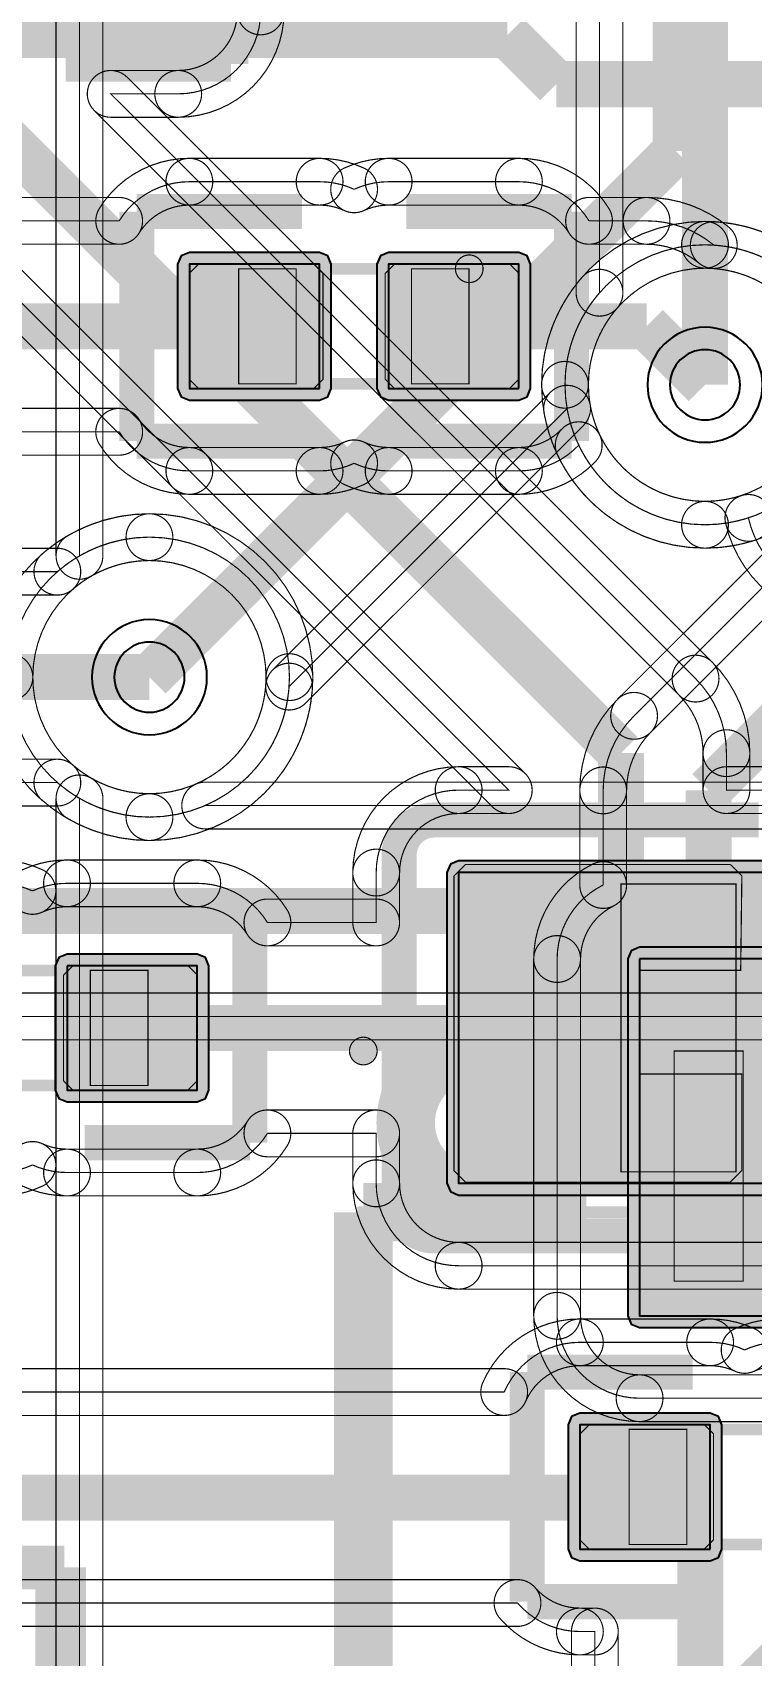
# Model space of a CAD drawing. Header units: millimetres. Extents: x -2.5 to 44.5, y -38.5 to 2.5.
# Drawn here: x 18.42 to 21.54, y -33.33 to -26.28 of the extents above; entities that cross this region are included whole.
import ezdxf

# ---------------------------------------------------------------- set-up
doc = ezdxf.new("R2010")
doc.units = ezdxf.units.MM
for name, color, linetype, true_color in [('Bottom Layer', 7, 'Continuous', 0x0000ff), ('Bottom Paste Mask Layer', 7, 'Continuous', 0x800000), ('Bottom Silkscreen Layer', 7, 'Continuous', 0x808000), ('Bottom Solder Mask Layer', 7, 'Continuous', 0xff00ff), ('Component Marking Layer', 7, 'Continuous', 0x66ffcc), ('Component Shape Layer', 7, 'Continuous', 0x00cccc), ('Hole Layer', 7, 'Continuous', 0x816200), ('Inner1', 7, 'Continuous', 0xbc8e00), ('Inner2', 7, 'Continuous', 0x70dbfa), ('Multi-Layer', 7, 'Continuous', 0xc0c0c0), ('Pin Soldering Layer', 7, 'Continuous', 0xcc9999), ('Top Layer', 7, 'Continuous', 0xff0000), ('Top Paste Mask Layer', 7, 'Continuous', 0x808080), ('Top Silkscreen Layer', 7, 'Continuous', 0xffff00), ('Top Solder Mask Layer', 7, 'Continuous', 0x800080)]:
    doc.layers.add(name, color=color, linetype=linetype, true_color=true_color)

msp = doc.modelspace()

# ---------------------------------------------------------------- hatches: boundary and pattern name
at = {"layer": 'Bottom Layer'}
for points in [[(21.676047752095503, -31.28206756413513), (21.676047752095503, -29.93205486410973), (20.266040132080263, -29.93205486410973), (20.266040132080263, -31.28206756413513)], [(18.56502413004826, -30.33705867411735), (18.56502413004826, -30.877063754127512), (19.130683261366524, -30.877063754127512), (19.130683261366524, -30.33705867411735)], [(21.358267716535433, -32.871005842011684), (21.358267716535433, -32.33100076200153), (20.79260858521717, -32.33100076200153), (20.79260858521717, -32.871005842011684)]]:
    msp.add_hatch(color=256, dxfattribs=at).paths.add_polyline_path(points)
at = {"layer": 'Bottom Paste Mask Layer'}
for points in [[(21.496062992125985, -31.22702565405131), (21.496037592075186, -30.807061214122434), (21.051054102108207, -30.807061214122434), (21.051054102108207, -30.357073914147833), (21.491033782067564, -30.357073914147833), (21.496062992125985, -29.94704089408179), (21.446050292100587, -29.897028194056393), (20.296062992125986, -29.897028194056393), (20.246050292100584, -29.94704089408179), (20.246050292100584, -31.22702565405131), (20.296062992125986, -31.277038354076712), (21.446050292100587, -31.277038354076712)], [(18.5500381000762, -30.37706375412751), (18.5500381000762, -30.83705867411736), (18.59004318008636, -30.87706375412751), (19.090678181356363, -30.87706375412751), (19.130683261366524, -30.83705867411736), (19.130683261366524, -30.37706375412751), (19.090678181356363, -30.337058674117355), (18.59004318008636, -30.337058674117355)], [(21.373253746507498, -32.83100076200153), (21.373253746507498, -32.371005842011684), (21.333248666497337, -32.33100076200153), (20.832613665227335, -32.33100076200153), (20.792608585217174, -32.371005842011684), (20.792608585217174, -32.83100076200153), (20.832613665227335, -32.87100584201169), (21.333248666497337, -32.87100584201169)]]:
    msp.add_hatch(color=256, dxfattribs=at).paths.add_polyline_path(points)
at = {"layer": 'Bottom Solder Mask Layer'}
for points in [[(21.726847853695705, -31.28206756413513), (21.72684785369571, -29.93205486410973), (21.711968848421975, -29.896133767783258), (21.676047752095503, -29.881254762509524), (20.26604013208026, -29.881254762509524), (20.230119035753795, -29.896133767783258), (20.21524003048006, -29.93205486410973), (20.215240030480057, -31.28206756413513), (20.230119035753795, -31.317988660461598), (20.266040132080263, -31.332867665735332), (21.676047752095506, -31.332867665735332), (21.71196884842198, -31.317988660461594)], [(18.514224028448055, -30.33705867411735), (18.514224028448055, -30.877063754127516), (18.529103033721793, -30.912984850453988), (18.56502413004826, -30.92786385572772), (19.130683261366524, -30.927863855727722), (19.166604357692997, -30.912984850453988), (19.181483362966727, -30.877063754127512), (19.181483362966727, -30.337058674117348), (19.166604357692993, -30.301137577790875), (19.130683261366524, -30.28625857251715), (18.56502413004826, -30.286258572517145), (18.52910303372179, -30.301137577790875)], [(21.409067818135636, -32.871005842011684), (21.409067818135636, -32.33100076200153), (21.394188812861906, -32.29507966567506), (21.358267716535433, -32.28020066040133), (20.79260858521717, -32.28020066040132), (20.7566874888907, -32.295079665675054), (20.741808483616968, -32.33100076200153), (20.741808483616968, -32.871005842011684), (20.7566874888907, -32.90692693833815), (20.79260858521717, -32.92180594361188), (21.358267716535433, -32.92180594361188), (21.394188812861906, -32.90692693833815)]]:
    msp.add_hatch(color=256, dxfattribs=at).paths.add_polyline_path(points)
at = {"layer": 'Component Marking Layer'}
for points in [[(20.25204470408941, -27.309067818135638, 1), (20.37203454406909, -27.309067818135638, 1)], [(19.792075184150374, -30.707391414782833, 1), (19.91201422402845, -30.707391414782833, 1)]]:
    msp.add_hatch(color=256, dxfattribs=at).paths.add_polyline_path(points)
at = {"layer": 'Pin Soldering Layer'}
for points in [[(19.56057912115824, -27.309067818135638), (19.56057912115824, -27.809093218186437), (19.310591821183646, -27.809093218186437), (19.310591821183646, -27.309067818135638)], [(20.060960121920242, -27.809093218186437), (20.060960121920242, -27.309067818135638), (20.31094742189485, -27.309067818135638), (20.31094742189485, -27.809093218186437)], [(20.97104394208789, -29.982067564135132), (20.97104394208789, -31.23205486410973), (21.471043942087885, -31.23205486410973), (21.471043942087885, -29.982067564135132)], [(18.666497332994666, -30.357073914147836), (18.666497332994666, -30.85709931419863), (18.91648463296927, -30.85709931419863), (18.91648463296927, -30.357073914147836)], [(21.201905003810012, -30.70749301498603), (21.501930403860808, -30.70749301498603), (21.501930403860808, -31.707493014986035), (21.201905003810012, -31.707493014986035)], [(21.256794513589032, -32.85099060198121), (21.256794513589032, -32.35096520193041), (21.00680721361443, -32.35096520193041), (21.00680721361443, -32.85099060198121)]]:
    msp.add_hatch(color=256, dxfattribs=at).paths.add_polyline_path(points)
at = {"layer": 'Top Layer'}
for points in [[(19.662052324104653, -27.829057658115318), (19.662052324104653, -27.289052578105156), (19.09639319278639, -27.289052578105156), (19.09639319278639, -27.829057658115318)], [(20.52768605537212, -27.829057658115318), (20.52768605537212, -27.289052578105156), (19.962026924053855, -27.289052578105156), (19.962026924053855, -27.829057658115318)], [(21.05191770383541, -30.307543815087634), (21.05191770383541, -31.857556515113032), (21.651917703835412, -31.857556515113032), (21.651917703835412, -30.307543815087634)]]:
    msp.add_hatch(color=256, dxfattribs=at).paths.add_polyline_path(points)
at = {"layer": 'Top Paste Mask Layer'}
for points in [[(19.67703835407671, -27.329057658115318), (19.67703835407671, -27.78905257810516), (19.637033274066553, -27.82905765811532), (19.136398272796548, -27.82905765811532), (19.09639319278639, -27.78905257810516), (19.09639319278639, -27.329057658115318), (19.136398272796548, -27.28905257810516), (19.637033274066553, -27.28905257810516)], [(19.947040894081788, -27.329057658115318), (19.947040894081788, -27.78905257810516), (19.98704597409195, -27.82905765811532), (20.487680975361954, -27.82905765811532), (20.52768605537211, -27.78905257810516), (20.52768605537211, -27.329057658115318), (20.487680975361954, -27.28905257810516), (19.98704597409195, -27.28905257810516)], [(21.05191770383541, -30.307543815087634), (21.05191770383541, -31.857556515113032), (21.651917703835412, -31.857556515113032), (21.651917703835412, -30.307543815087634)]]:
    msp.add_hatch(color=256, dxfattribs=at).paths.add_polyline_path(points)
at = {"layer": 'Top Solder Mask Layer'}
for points in [[(19.712852425704856, -27.829057658115318), (19.71285242570486, -27.289052578105153), (19.697973420431122, -27.25313148177868), (19.662052324104653, -27.23825247650495), (19.096393192786387, -27.238252476504947), (19.060472096459918, -27.25313148177868), (19.045593091186184, -27.289052578105156), (19.04559309118618, -27.82905765811532), (19.060472096459918, -27.86497875444179), (19.09639319278639, -27.87985775971552), (19.662052324104657, -27.879857759715524), (19.69797342043113, -27.864978754441786)], [(20.578486156972325, -27.829057658115318), (20.57848615697233, -27.289052578105153), (20.56360715169859, -27.25313148177868), (20.52768605537212, -27.23825247650495), (19.962026924053852, -27.238252476504947), (19.926105827727383, -27.25313148177868), (19.911226822453653, -27.289052578105156), (19.91122682245365, -27.82905765811532), (19.926105827727383, -27.86497875444179), (19.962026924053855, -27.87985775971552), (20.527686055372122, -27.879857759715524), (20.563607151698594, -27.864978754441786)], [(21.000916941833886, -30.307543815087634), (21.000916941833886, -31.857556515113032), (21.01585471917845, -31.893619499769994), (21.05191770383541, -31.908557277114557), (21.651917703835412, -31.908557277114557), (21.68798068849237, -31.893619499769994), (21.702918465836934, -31.857556515113032), (21.702918465836934, -30.307543815087634), (21.68798068849237, -30.271480830430676), (21.651917703835412, -30.256543053086112), (21.05191770383541, -30.256543053086112), (21.01585471917845, -30.271480830430676)]]:
    msp.add_hatch(color=256, dxfattribs=at).paths.add_polyline_path(points)

# ---------------------------------------------------------------- linework, layer by layer
at = {"layer": 'Bottom Layer', "const_width": 0.005080010160020321}
for points in [[(19.50774701549404, -26.191097282194573, -0.9999999999999999), (19.304546609093222, -26.191097282194573), (19.304546609093222, -25.65109220218441, -0.9999999999999999), (19.50774701549404, -25.65109220218441)], [(19.50774701549404, -26.191097282194573, -0.41421356237309503), (19.048006096012198, -26.65083820167641, -0.9999999999999999), (19.048006096012198, -26.447637795275597, 0.41421356237309503), (19.304546609093222, -26.191097282194573, -0.9999999999999999)], [(18.682950035554423, -26.621080191128943, -0.9999999999999999), (18.8266344208603, -26.477395805823065), (21.366840541960958, -29.017601926923728, -0.9999999999999999), (21.22315615665508, -29.161286312229606)], [(18.75479222820736, -26.65083820167641, -0.9999999999999999), (18.75479222820736, -26.447637795275597), (19.048006096012198, -26.447637795275597, -0.9999999999999999), (19.048006096012198, -26.65083820167641)], [(17.503746199212408, -26.737693983667985, -0.9999999999999999), (17.647430584518286, -26.594009598362106), (20.555492941331536, -29.50207195517536, -0.9999999999999999), (20.411808556025658, -29.645756340481235)], [(20.626301752603506, -27.813055626111257, -0.41421356237309503), (21.336042672085348, -27.103314706629416, -0.9999999999999999), (21.336042672085348, -27.30651511303023, 0.41421356237309503), (20.82950215900432, -27.813055626111257, -0.9999999999999999)], [(21.336042672085348, -27.103314706629416, -0.41421356237309503), (22.045783591567186, -27.813055626111257, -0.9999999999999999), (21.842583185166372, -27.813055626111257, 0.41421356237309503), (21.336042672085348, -27.30651511303023, -0.9999999999999999)], [(20.727901955803915, -27.813055626111257, 0.41421356237309503), (21.336042672085348, -28.421196342392687, 0.41421356237309503), (21.94418338836678, -27.813055626111257, 0.41421356237309503), (21.336042672085348, -27.204914909829824, 0.41421356237309503)], [(21.336042672085348, -28.522796545593096, -0.41421356237309503), (20.626301752603506, -27.813055626111257, -0.9999999999999999), (20.82950215900432, -27.813055626111257, 0.41421356237309503), (21.336042672085348, -28.31959613919228, -0.9999999999999999)], [(22.045783591567186, -27.813055626111257, -0.41421356237309503), (21.336042672085348, -28.522796545593096, -0.9999999999999999), (21.336042672085348, -28.31959613919228, 0.41421356237309503), (21.842583185166372, -27.813055626111257, -0.9999999999999999)], [(18.456295380084498, -28.548377286312892, -0.1813657219441121), (18.923037846075694, -28.373317246634496, -0.9999999999999999), (18.923037846075694, -28.57651765303531, 0.1813657219441121), (18.58992478790161, -28.70145761335691, -0.9999999999999999)], [(18.923037846075694, -28.373317246634496, -0.41421356237309503), (19.632778765557536, -29.083058166116334, -0.9999999999999999), (19.429578359156718, -29.083058166116334, 0.41421356237309503), (18.923037846075694, -28.57651765303531, -0.9999999999999999)], [(17.09423419105506, -28.72651765303531, -0.9999999999999999), (17.09423419105506, -28.523317246634495), (18.523110083993053, -28.523317246634495, -0.9999999999999999), (18.523110083993053, -28.72651765303531)], [(19.632778765557536, -29.083058166116334, -0.41421356237309503), (18.923037846075694, -29.792799085598176, -0.9999999999999999), (18.923037846075694, -29.589598679197362, 0.41421356237309503), (19.429578359156718, -29.083058166116334, -0.9999999999999999)], [(21.36684054196109, -29.01760192692386, -0.198912367379658), (21.530784861569728, -29.41339852679706, -0.9999999999999999), (21.327584455168914, -29.41339852679706, 0.198912367379658), (21.223156156655214, -29.161286312229734, -0.9999999999999999)], [(21.224146943689174, -29.162263619796033, -0.9999999999999999), (21.365849754926863, -29.0166246193573), (21.365849754926995, -29.016624619357433, -0.9999999999999999), (21.22414694368931, -29.16226361979616)], [(21.530784861569728, -29.573914147828297, -0.9999999999999999), (21.327584455168914, -29.573914147828297), (21.327584455168914, -29.41339852874629, -0.9999999999999999), (21.530784861569728, -29.41339852874629)], [(21.530784861569728, -29.41339852874629, -0.9999999999999999), (21.327584455168914, -29.41339852874629), (21.327584455168914, -29.41339852679706, -0.9999999999999999), (21.530784861569728, -29.41339852679706)], [(17.284002286627466, -29.642799085598178, -0.9999999999999999), (17.284002286627466, -29.439598679197363), (18.523110083993053, -29.439598679197363, -0.9999999999999999), (18.523110083993053, -29.642799085598178)], [(18.923037846075694, -29.792799085598176, -0.1813657219441121), (18.456295380084498, -29.61773904591978, -0.9999999999999999), (18.58992478790161, -29.46465871887576, 0.1813657219441121), (18.923037846075694, -29.589598679197362, -0.9999999999999999)], [(19.806299212598425, -29.93205486410973, -0.41421356237309503), (20.266040132080263, -29.47231394462789, -0.9999999999999999), (20.266040132080263, -29.675514351028706, 0.41421356237309503), (20.00949961899924, -29.93205486410973, -0.9999999999999999)], [(20.266040132080263, -29.675514351028706, -0.9999999999999999), (20.266040132080263, -29.47231394462789), (20.4836507486786, -29.47231394462789, -0.9999999999999999), (20.4836507486786, -29.675514351028706)], [(21.429184658369323, -29.675514351028706, -0.9999999999999999), (21.429184658369323, -29.47231394462789), (21.676047752095503, -29.47231394462789, -0.9999999999999999), (21.676047752095503, -29.675514351028706)], [(18.265049530099063, -29.877317754635513, -0.10844934573441267), (18.457586418718936, -29.919576627118214, -0.9999999999999999), (18.372487241428388, -30.104099078830544, 0.10844934573441267), (18.26504953009907, -30.080518161036323, -0.9999999999999999)], [(18.372487241428388, -29.919576627118214, -0.10844934573441267), (18.565024130048265, -29.877317754635513, -0.9999999999999999), (18.565024130048258, -30.080518161036327, 0.10844934573441267), (18.457586418718936, -30.104099078830544, -0.9999999999999999)], [(18.56502413004826, -30.080518161036327, -0.9999999999999999), (18.56502413004826, -29.877317754635513), (19.130683261366524, -29.877317754635513, -0.9999999999999999), (19.130683261366524, -30.080518161036327)], [(19.130683261366524, -29.877317754635513, -0.26006118843742876), (19.521879236166974, -30.09554796556402, -0.9999999999999999), (19.34897493791263, -30.20229303011798, 0.26006118843742876), (19.130683261366524, -30.080518161036323, -0.9999999999999999)], [(19.806299212598425, -29.93205486410973, -0.9999999999999999), (20.00949961899924, -29.93205486410973), (20.00949961899924, -30.148920497840997, -0.9999999999999999), (19.806299212598425, -30.148920497840997)], [(19.435427087039802, -30.250520701041406, -0.9999999999999999), (19.435427087039802, -30.04732029464059), (19.907899415798834, -30.04732029464059, -0.9999999999999999), (19.907899415798834, -30.250520701041406)], [(19.521879236166974, -31.118574462680847, -0.26006118843742876), (19.130683261366524, -31.336804673609354, -0.9999999999999999), (19.130683261366524, -31.133604267208536, 0.26006118843742876), (19.34897493791263, -31.01182939812689, -0.9999999999999999)], [(19.435427087039802, -31.166802133604275, -0.9999999999999999), (19.435427087039802, -30.963601727203457), (19.907899415798834, -30.963601727203457, -0.9999999999999999), (19.907899415798834, -31.166802133604275)], [(19.806299212598425, -31.065201930403866, -0.9999999999999999), (20.00949961899924, -31.065201930403866), (20.00949961899924, -31.28206756413513, -0.9999999999999999), (19.806299212598425, -31.28206756413513)], [(18.457586418718936, -31.29454580112665, -0.10844934573441267), (18.265049530099063, -31.336804673609354, -0.9999999999999999), (18.26504953009907, -31.133604267208536, 0.10844934573441267), (18.372487241428388, -31.110023349414323, -0.9999999999999999)], [(18.56502413004826, -31.336804673609354, -0.10844934573441267), (18.372487241428388, -31.29454580112665, -0.9999999999999999), (18.457586418718936, -31.110023349414323, 0.10844934573441267), (18.565024130048258, -31.13360426720854, -0.9999999999999999)], [(18.56502413004826, -31.336804673609354, -0.9999999999999999), (18.56502413004826, -31.133604267208536), (19.130683261366524, -31.133604267208536, -0.9999999999999999), (19.130683261366524, -31.336804673609354)], [(20.266040132080263, -31.741808483616968, -0.41421356237309503), (19.806299212598425, -31.28206756413513, -0.9999999999999999), (20.00949961899924, -31.28206756413513, 0.41421356237309503), (20.266040132080263, -31.538608077216153, -0.9999999999999999)], [(20.266040132080263, -31.741808483616968, -0.9999999999999999), (20.266040132080263, -31.538608077216153), (21.676047752095503, -31.538608077216153, -0.9999999999999999), (21.676047752095503, -31.741808483616968)], [(20.370586799415552, -32.148629367986956, -0.2992012734434596), (20.79260858521717, -31.871259842519688, -0.9999999999999999), (20.79260858521717, -32.0744602489205, 0.2992012734434596), (20.557115765515714, -32.22923550898787, -0.9999999999999999)], [(20.792608587471562, -32.074460248920495, -0.9999999999999999), (20.792608587471562, -31.87125984251968), (21.358267716535426, -31.87125984251968, -0.9999999999999999), (21.358267716535426, -32.074460248920495)], [(20.792608910566347, -32.07446024891998, -0.9999999999999999), (20.792608259867993, -31.87125984252021), (20.792608262122386, -31.871259842520203, -0.9999999999999999), (20.79260891282074, -32.074460248919976)], [(21.358267716535426, -31.87125984251968, -0.10844934573441267), (21.550804605155314, -31.913518715002393, -0.9999999999999999), (21.46570542786475, -32.098041166714715, 0.10844934573441267), (21.358267716535426, -32.074460248920495, -0.9999999999999999)], [(21.46570542786476, -31.91351871500239, -0.10844934573441267), (21.658242316484632, -31.871259842519688, -0.9999999999999999), (21.658242316484625, -32.0744602489205, 0.10844934573441267), (21.550804605155307, -32.098041166714715, -0.9999999999999999)], [(18.111303022606048, -32.29053264168782, -0.9999999999999999), (18.111303022606048, -32.08733223528701), (20.463851282465633, -32.08733223528701, -0.9999999999999999), (20.463851282465633, -32.29053264168782)], [(18.197310392116172, -33.20681407425069, -0.9999999999999999), (18.197310392116172, -33.00361366784987), (20.521663255321204, -33.00361366784987, -0.9999999999999999), (20.521663255321204, -33.20681407425069)], [(20.79260858521717, -33.33074676149352, -0.21785243727504128), (20.444799331946463, -33.17165586510378, -0.9999999999999999), (20.59852717869595, -33.038771876996776, 0.21785243727504128), (20.79260858521717, -33.127546355092704, -0.9999999999999999)], [(20.79260858521717, -33.33074676149352, -0.9999999999999999), (20.79260858521717, -33.127546355092704), (20.85758191516383, -33.127546355092704, -0.9999999999999999), (20.85758191516383, -33.33074676149352)], [(20.755981711963425, -33.22914655829312, -0.9999999999999999), (20.95918211836424, -33.22914655829312), (20.95918211836424, -33.643352754259574, -0.9999999999999999), (20.755981711963425, -33.643352754259574)]]:
    msp.add_lwpolyline(points, format="xyb", close=True, dxfattribs=at)
for points in [[(21.676047752095503, -29.573914147828297), (21.429184658369323, -29.573914147828297), (21.429184658369323, -29.41339852874629), (21.429184658369323, -29.41339852679706, 0.198912367379658), (21.294998349308152, -29.089444119576797), (21.294998349308017, -29.089444119576665), (18.75479222820736, -26.549237998476002), (19.048006096012198, -26.549237998476002, 0.41421356237309503), (19.40614681229363, -26.191097282194573)], [(17.57558839186535, -26.665851791015047), (20.4836507486786, -29.573914147828297), (20.266040132080263, -29.573914147828297, 0.41421356237309503), (19.907899415798834, -29.93205486410973), (19.907899415798834, -30.148920497840997), (19.435427087039802, -30.148920497840997, 0.26006118843742876), (19.130683261366524, -29.978917957835918), (18.56502413004826, -29.978917957835918, 0.10844934573441267), (18.415036830073664, -30.01183785297438, 0.10844934573441267), (18.265049530099066, -29.978917957835918)], [(17.284002286627466, -29.54119888239777), (18.523110083993053, -29.54119888239777, 0.1813657219441121), (18.923037846075694, -29.691198882397767, 0.41421356237309503), (19.531178562357127, -29.083058166116334, 0.41421356237309503), (18.923037846075694, -28.474917449834905, 0.1813657219441121), (18.523110083993053, -28.6249174498349), (17.09423419105506, -28.6249174498349)], [(18.265049530099066, -31.235204470408945, 0.10844934573441267), (18.415036830073664, -31.20228457527049, 0.10844934573441267), (18.56502413004826, -31.235204470408945), (19.130683261366524, -31.235204470408945, 0.26006118843742876), (19.435427087039802, -31.065201930403866), (19.907899415798834, -31.065201930403866), (19.907899415798834, -31.28206756413513, 0.41421356237309503), (20.266040132080263, -31.64020828041656), (21.676047752095503, -31.64020828041656, 0.24680828502372504)], [(21.7738633477267, -33.51592583185167), (21.7738633477267, -33.22914655829312), (22.22390144780289, -33.22914655829312, 0.41421356237309503), (22.582042164084324, -32.871005842011684), (22.582042164084324, -32.33100076200153, 0.41421356237309503), (22.22390144780288, -31.97286004572009), (21.65824231895867, -31.97286004572009), (21.65824231648463, -31.972860045720097, 0.10844934573441267), (21.50825501651003, -32.00577994085855, 0.10844934573441267), (21.358267716535426, -31.97286004572009), (20.792608587471562, -31.97286004572009), (20.79260858521717, -31.972860045720097, 0.2992012734434596), (20.463851282465633, -32.18893243848741), (18.111303022606048, -32.18893243848741)], [(18.197310392116172, -33.105213871050275), (20.521663255321204, -33.105213871050275, 0.21785243727504128), (20.79260858521717, -33.22914655829312), (20.85758191516383, -33.22914655829312), (20.85758191516383, -33.643352754259574, 0.1768039119524414)]]:
    msp.add_lwpolyline(points, format="xyb", dxfattribs=at)
at = {"layer": 'Bottom Layer', "const_width": 0.2}
for points in [[(20.97104394208789, -29.41339852679706), (17.8995427990856, -26.34189738379477)], [(17.094234188468374, -29.083058166116334), (18.923037846075694, -29.083058166116334)], [(20.97104394208789, -30.60706121412243), (20.97104394208789, -29.41339852679706)], [(20.97104394208789, -30.60706121412243), (18.847853695707393, -30.60706121412243)], [(21.075438150876305, -32.6010033020066), (21.02936829811406, -32.64707315476885)], [(21.315722631445265, -32.84128778257556), (21.075438150876305, -32.6010033020066)], [(21.02936829811406, -32.64707315476885), (17.653162306324617, -32.64707315476885)], [(21.315722631445265, -34.036068072136146), (21.315722631445265, -32.84128778257556)]]:
    msp.add_lwpolyline(points, dxfattribs=at)
at = {"layer": 'Bottom Layer'}
for points in [[(21.676047752095503, -31.28206756413513), (21.676047752095503, -29.93205486410973), (20.266040132080263, -29.93205486410973), (20.266040132080263, -31.28206756413513)], [(18.56502413004826, -30.33705867411735), (18.56502413004826, -30.877063754127512), (19.130683261366524, -30.877063754127512), (19.130683261366524, -30.33705867411735)], [(21.358267716535433, -32.871005842011684), (21.358267716535433, -32.33100076200153), (20.79260858521717, -32.33100076200153), (20.79260858521717, -32.871005842011684)]]:
    msp.add_lwpolyline(points, close=True, dxfattribs=at)
at = {"layer": 'Bottom Paste Mask Layer', "const_width": 0.005080010160020321}
for points in [[(21.496062992125985, -31.22702565405131), (21.496037592075186, -30.807061214122434), (21.051054102108207, -30.807061214122434), (21.051054102108207, -30.357073914147833), (21.491033782067564, -30.357073914147833), (21.496062992125985, -29.94704089408179), (21.446050292100587, -29.897028194056393), (20.296062992125986, -29.897028194056393), (20.246050292100584, -29.94704089408179), (20.246050292100584, -31.22702565405131), (20.296062992125986, -31.277038354076712), (21.446050292100587, -31.277038354076712)], [(21.496062992125985, -31.22702565405131), (21.496037592075186, -30.807061214122434), (21.051054102108207, -30.807061214122434), (21.051054102108207, -30.357073914147833), (21.491033782067564, -30.357073914147833), (21.496062992125985, -29.94704089408179), (21.446050292100587, -29.897028194056393), (20.296062992125986, -29.897028194056393), (20.246050292100584, -29.94704089408179), (20.246050292100584, -31.22702565405131), (20.296062992125986, -31.277038354076712), (21.446050292100587, -31.277038354076712)], [(18.5500381000762, -30.37706375412751), (18.5500381000762, -30.83705867411736), (18.59004318008636, -30.87706375412751), (19.090678181356363, -30.87706375412751), (19.130683261366524, -30.83705867411736), (19.130683261366524, -30.37706375412751), (19.090678181356363, -30.337058674117355), (18.59004318008636, -30.337058674117355)], [(18.5500381000762, -30.37706375412751), (18.5500381000762, -30.83705867411736), (18.59004318008636, -30.87706375412751), (19.090678181356363, -30.87706375412751), (19.130683261366524, -30.83705867411736), (19.130683261366524, -30.37706375412751), (19.090678181356363, -30.337058674117355), (18.59004318008636, -30.337058674117355)], [(21.373253746507498, -32.83100076200153), (21.373253746507498, -32.371005842011684), (21.333248666497337, -32.33100076200153), (20.832613665227335, -32.33100076200153), (20.792608585217174, -32.371005842011684), (20.792608585217174, -32.83100076200153), (20.832613665227335, -32.87100584201169), (21.333248666497337, -32.87100584201169)], [(21.373253746507498, -32.83100076200153), (21.373253746507498, -32.371005842011684), (21.333248666497337, -32.33100076200153), (20.832613665227335, -32.33100076200153), (20.792608585217174, -32.371005842011684), (20.792608585217174, -32.83100076200153), (20.832613665227335, -32.87100584201169), (21.333248666497337, -32.87100584201169)]]:
    msp.add_lwpolyline(points, close=True, dxfattribs=at)
at = {"layer": 'Bottom Silkscreen Layer'}
for points, const_width in [([(19.276606553213107, -26.41969773939548), (19.276606553213107, -25.422491744983496)], 0.15240030480060962), ([(19.276606553213107, -26.41969773939548), (19.276606553213107, -25.422491744983496)], 0.15240030480060962), ([(18.558572517145038, -26.41969773939548), (19.276606553213107, -26.41969773939548)], 0.15240030480060962), ([(18.558572517145038, -26.41969773939548), (19.276606553213107, -26.41969773939548)], 0.15240030480060962), ([(20.159842519685043, -29.703454406908815), (21.569850139700282, -29.703454406908815)], 0.15240030480060962), ([(20.159842519685043, -29.703454406908815), (21.569850139700282, -29.703454406908815)], 0.15240030480060962), ([(20.00744221488443, -31.358267716535437), (20.00744221488443, -29.85585471170943)], 0.15240030480060962), ([(20.00744221488443, -31.358267716535437), (20.00744221488443, -29.85585471170943)], 0.15240030480060962), ([(18.641249682499367, -30.10845821691644), (19.35928371856744, -30.10845821691644)], 0.15240030480060962), ([(18.641249682499367, -30.10845821691644), (19.35928371856744, -30.10845821691644)], 0.15240030480060962), ([(19.35928371856744, -30.10845821691644), (19.35928371856744, -31.105664211328424)], 0.15240030480060962), ([(19.35928371856744, -30.10845821691644), (19.35928371856744, -31.105664211328424)], 0.15240030480060962), ([(19.35928371856744, -31.105664211328424), (18.641249682499367, -31.105664211328424)], 0.15240030480060962), ([(19.35928371856744, -31.105664211328424), (18.641249682499367, -31.105664211328424)], 0.15240030480060962), ([(21.569850139700282, -31.51066802133605), (20.159842519685043, -31.51066802133605)], 0.15240030480060962), ([(21.569850139700282, -31.51066802133605), (20.159842519685043, -31.51066802133605)], 0.15240030480060962), ([(20.56400812801626, -33.0996062992126), (20.56400812801626, -32.10240030480061)], 0.15240030480060962), ([(20.56400812801626, -32.10240030480061), (21.282042164084327, -32.10240030480061)], 0.15240030480060962), ([(20.56400812801626, -33.0996062992126), (20.56400812801626, -32.10240030480061)], 0.15240030480060962), ([(20.56400812801626, -32.10240030480061), (21.282042164084327, -32.10240030480061)], 0.15240030480060962), ([(18.553035306070615, -32.95105410210821), (18.052171704343415, -32.95105410210821)], 0.18999237998475998), ([(18.553035306070615, -32.95105410210821), (18.052171704343415, -32.95105410210821)], 0.18999237998475998), ([(18.553035306070615, -32.95105410210821), (18.553035306070615, -33.85107950215901)], 0.18999237998475998), ([(18.553035306070615, -32.95105410210821), (18.553035306070615, -33.85107950215901)], 0.18999237998475998), ([(21.282042164084327, -33.0996062992126), (20.56400812801626, -33.0996062992126)], 0.15240030480060962), ([(21.282042164084327, -33.0996062992126), (20.56400812801626, -33.0996062992126)], 0.15240030480060962)]:
    msp.add_lwpolyline(points, dxfattribs=dict(at, const_width=const_width))
at = {"layer": 'Bottom Silkscreen Layer', "const_width": 0.15240030480060962}
for points in [[(20.00744221488443, -29.85585471170943, -0.41421356237309503), (20.159842519685043, -29.703454406908815)], [(20.00744221488443, -29.85585471170943, -0.41421356237309503), (20.159842519685043, -29.703454406908815)], [(20.159842519685043, -31.51066802133605, -0.41421356237309503), (20.00744221488443, -31.358267716535437)], [(20.159842519685043, -31.51066802133605, -0.41421356237309503), (20.00744221488443, -31.358267716535437)]]:
    msp.add_lwpolyline(points, format="xyb", dxfattribs=at)
at = {"layer": 'Bottom Solder Mask Layer'}
for points in [[(21.726847853695705, -31.28206756413513), (21.72684785369571, -29.93205486410973), (21.711968848421975, -29.896133767783258), (21.676047752095503, -29.881254762509524), (20.26604013208026, -29.881254762509524), (20.230119035753795, -29.896133767783258), (20.21524003048006, -29.93205486410973), (20.215240030480057, -31.28206756413513), (20.230119035753795, -31.317988660461598), (20.266040132080263, -31.332867665735332), (21.676047752095506, -31.332867665735332), (21.71196884842198, -31.317988660461594)], [(18.514224028448055, -30.33705867411735), (18.514224028448055, -30.877063754127516), (18.529103033721793, -30.912984850453988), (18.56502413004826, -30.92786385572772), (19.130683261366524, -30.927863855727722), (19.166604357692997, -30.912984850453988), (19.181483362966727, -30.877063754127512), (19.181483362966727, -30.337058674117348), (19.166604357692993, -30.301137577790875), (19.130683261366524, -30.28625857251715), (18.56502413004826, -30.286258572517145), (18.52910303372179, -30.301137577790875)], [(21.409067818135636, -32.871005842011684), (21.409067818135636, -32.33100076200153), (21.394188812861906, -32.29507966567506), (21.358267716535433, -32.28020066040133), (20.79260858521717, -32.28020066040132), (20.7566874888907, -32.295079665675054), (20.741808483616968, -32.33100076200153), (20.741808483616968, -32.871005842011684), (20.7566874888907, -32.90692693833815), (20.79260858521717, -32.92180594361188), (21.358267716535433, -32.92180594361188), (21.394188812861906, -32.90692693833815)]]:
    msp.add_lwpolyline(points, close=True, dxfattribs=at)
at = {"layer": 'Component Marking Layer', "const_width": 0.005080010160020321}
for points in [[(20.252044704089414, -27.309067818135638, 0.9999999999999999), (20.37203454406909, -27.309067818135638, 0.9999999999999999)], [(19.792075184150374, -30.707391414782833, 0.9999999999999999), (19.91201422402845, -30.707391414782833, 0.9999999999999999)]]:
    msp.add_lwpolyline(points, format="xyb", close=True, dxfattribs=at)
at = {"layer": 'Component Shape Layer', "const_width": 0.05080010160020321}
for points in [[(20.31203962407925, -27.309067818135638), (20.31203962407925, -27.80906781813564), (19.312039624079247, -27.80906781813564), (19.312039624079247, -27.309067818135638)], [(20.31203962407925, -27.309067818135638), (20.31203962407925, -27.80906781813564), (19.312039624079247, -27.80906781813564), (19.312039624079247, -27.309067818135638)], [(22.971043942087885, -31.23205486410973), (22.971043942087885, -29.982067564135132), (20.97104394208789, -29.982067564135132), (20.97104394208789, -31.23205486410973)], [(22.971043942087885, -31.23205486410973), (22.971043942087885, -29.982067564135132), (20.97104394208789, -29.982067564135132), (20.97104394208789, -31.23205486410973)], [(17.91503683007366, -30.357073914147836), (17.91503683007366, -30.85707391414783), (18.915036830073664, -30.85707391414783), (18.915036830073664, -30.357073914147836)], [(17.91503683007366, -30.357073914147836), (17.91503683007366, -30.85707391414783), (18.915036830073664, -30.85707391414783), (18.915036830073664, -30.357073914147836)], [(19.852044704089412, -31.407518415036833), (24.852044704089412, -31.407518415036833), (24.852044704089412, -35.657531115062234), (19.852044704089412, -35.657531115062234)], [(19.852044704089412, -31.407518415036833), (24.852044704089412, -31.407518415036833), (24.852044704089412, -35.657531115062234), (19.852044704089412, -35.657531115062234)], [(22.008255016510038, -32.85099060198121), (22.008255016510038, -32.35099060198121), (21.008255016510034, -32.35099060198121), (21.008255016510034, -32.85099060198121)], [(22.008255016510038, -32.85099060198121), (22.008255016510038, -32.35099060198121), (21.008255016510034, -32.35099060198121), (21.008255016510034, -32.85099060198121)], [(16.853035306070616, -33.001066802133614), (16.853035306070616, -33.801066802133604), (18.453035306070618, -33.801066802133604), (18.453035306070618, -33.001066802133614)], [(16.853035306070616, -33.001066802133614), (16.853035306070616, -33.801066802133604), (18.453035306070618, -33.801066802133604), (18.453035306070618, -33.001066802133614)]]:
    msp.add_lwpolyline(points, close=True, dxfattribs=at)
at = {"layer": 'Hole Layer'}
for points in [[(21.183543307086616, -27.813055626111257, 0.9999999999999999), (21.488542037084077, -27.813055626111257, 0.9999999999999999)], [(18.770538481076965, -29.083058166116334, 0.9999999999999999), (19.075537211074426, -29.083058166116334, 0.9999999999999999)]]:
    msp.add_lwpolyline(points, format="xyb", close=True, dxfattribs=at)
at = {"layer": 'Inner1', "const_width": 0.2}
for points in [[(21.209042418084838, -26.79705359410719), (21.209042418084838, -22.352044704089412)], [(18.923037846075694, -29.083058166116334), (21.209042418084838, -26.79705359410719)], [(36.83007366014733, -30.0990601981204), (14.478028956057914, -30.0990601981204)]]:
    msp.add_lwpolyline(points, dxfattribs=at)
at = {"layer": 'Inner1', "const_width": 0.005080010160020321}
for points in [[(19.601626078502292, -29.196063133436144, -0.9999999999999999), (19.457941693196414, -29.052378748130266), (20.665031533027516, -27.845288908299164, -0.9999999999999999), (20.808715918333395, -27.98897329360504)], [(21.336042672085348, -28.522796545593096, -0.364691838989935), (20.63677240854066, -27.934518671145828, -0.9999999999999999), (20.836975042820253, -27.89974353075837, 0.364691838989935), (21.336042672085348, -28.319596139192285, -0.9999999999999999)], [(21.555946061334094, -28.48787017262299, -0.07891683756710566), (21.336042672085348, -28.522796545593096, -0.9999999999999999), (21.336042672085348, -28.31959613919228, 0.07891683756710566), (21.492987231093778, -28.294669264612114, -0.9999999999999999)], [(21.427866304949305, -28.42274947970179, -0.9999999999999999), (21.621066987154464, -28.359789956538762), (21.621066987316514, -28.35978995703604, -0.9999999999999999), (21.427866305111355, -28.42274948019907)], [(21.57524734221468, -28.684784185731598, -0.14098581264717933), (21.425430820574032, -28.41395245521888, -0.9999999999999999), (21.623502471529736, -28.368586981021668, 0.14098581264717933), (21.718931727520562, -28.54109980042572, -0.9999999999999999)], [(19.631151084725605, -29.131097879226036, -0.2804141871132203), (19.20561722274245, -29.734119659885977, -0.9999999999999999), (19.124714117675474, -29.547719303791958, 0.2804141871132203), (19.428416686973105, -29.117344002340374, -0.9999999999999999)], [(19.16516567020896, -29.742519685039372, -0.9999999999999999), (19.16516567020896, -29.53931927863856), (36.43014589806469, -29.53931927863856, -0.9999999999999999), (36.43014589806469, -29.742519685039372)], [(17.066211414575804, -30.65880111760224, -0.9999999999999999), (17.066211414575804, -30.455600711201427), (36.43014589806469, -30.455600711201427, -0.9999999999999999), (36.43014589806469, -30.65880111760224)]]:
    msp.add_lwpolyline(points, format="xyb", close=True, dxfattribs=at)
for points in [[(36.43014589806469, -29.640919481838967), (19.16516567020896, -29.640919481838967, 0.2804141871132203), (19.529783885849355, -29.124220940783207), (20.736873725680454, -27.9171311009521, 0.364691838989935), (21.336042672085348, -28.421196342392687, 0.07891683756710566), (21.524466646213934, -28.391269718617554), (21.524466646051884, -28.391269718120274, 0.14098581264717933), (21.64708953486762, -28.612941993078657), (21.64708953505815, -28.61294199326918), (22.11360900282677, -29.079461461037813, 0.2533546283402951), (22.49726360190884, -29.287198374396755), (27.178054354197805, -29.287198374396755)], [(7.871119852610676, -35.25621031242063), (15.113030182875846, -35.25621031242063), (15.113030226060454, -35.25621031242063, 0.198912367379658), (15.436984633280714, -35.12202400335946), (15.436984659473932, -35.12202397716624), (16.96098766391378, -33.598020972726395), (16.96098768128681, -33.59802095535337, 0.198912367379658), (17.095173990347984, -33.27406654813308), (17.095173990347984, -31.387989738206596, 0.1813657219441121), (17.245173990347983, -30.988061976123955, 0.1994204446579815), (17.066211414575804, -30.557200914401836), (36.43014589806469, -30.557200914401836, 0.1813657219441121)]]:
    msp.add_lwpolyline(points, format="xyb", dxfattribs=at)
at = {"layer": 'Inner2', "const_width": 0.2}
msp.add_lwpolyline([(21.336042672085348, -27.813055626111257), (21.336042672085348, -24.38404876809754)], dxfattribs=at)
at = {"layer": 'Inner2', "const_width": 0.005080010160020321}
for points in [[(20.877901955803917, -24.57381686625664), (20.877901955803914, -27.413127864028617, 0.1813657219441121), (20.727901955803915, -27.813055626111257, 0.41421356237309503), (21.336042672085348, -28.421196342392687, 0.41421356237309503), (21.94418338836678, -27.813055626111257, 0.1813657219441121), (21.794183388366783, -27.413127864028617), (21.794183388366783, -24.499176338230292, 0.2410203829187967)], [(41.00008127845917, -35.641930403860805), (18.732186761364318, -35.641930403860805, 0.08787119099013062), (18.76917703835408, -35.43307086614173, 0.1813657219441121), (18.61917703835408, -35.0331431040591), (18.61917703835408, -29.609844403911197, 0.131550403088127), (18.923037846075694, -29.691198882397767, 0.41421356237309503), (19.531178562357127, -29.083058166116334, 0.41421356237309503), (18.923037846075694, -28.474917449834905, 0.131550403088127), (18.61917703835408, -28.556271928321475), (18.61917703835408, -26.03505207301029)]]:
    msp.add_lwpolyline(points, format="xyb", dxfattribs=at)
for points in [[(20.97950215900432, -27.413127864028617, -0.9999999999999999), (20.776301752603505, -27.413127864028617), (20.77630175260351, -24.57381686625664, -0.9999999999999999), (20.979502159004323, -24.57381686625664)], [(18.72077724155449, -28.556271928321475, -0.9999999999999999), (18.517576835153672, -28.556271928321475), (18.517576835153672, -26.03505207301029, -0.9999999999999999), (18.72077724155449, -26.03505207301029)], [(20.626301752603506, -27.813055626111257, -0.1813657219441121), (20.801361792281902, -27.34631316012006, -0.9999999999999999), (20.954442119325922, -27.47994256793717, 0.1813657219441121), (20.82950215900432, -27.813055626111257, -0.9999999999999999)], [(21.336042672085348, -28.522796545593096, -0.41421356237309503), (20.626301752603506, -27.813055626111257, -0.9999999999999999), (20.82950215900432, -27.813055626111257, 0.41421356237309503), (21.336042672085348, -28.31959613919228, -0.9999999999999999)], [(22.045783591567186, -27.813055626111257, -0.41421356237309503), (21.336042672085348, -28.522796545593096, -0.9999999999999999), (21.336042672085348, -28.31959613919228, 0.41421356237309503), (21.842583185166372, -27.813055626111257, -0.9999999999999999)], [(18.568411945699328, -28.468263368180327, -0.131550403088127), (18.923037846075694, -28.373317246634496, -0.9999999999999999), (18.923037846075694, -28.57651765303531, 0.131550403088127), (18.669942131008835, -28.644280488462623, -0.9999999999999999)], [(18.923037846075694, -28.373317246634496, -0.41421356237309503), (19.632778765557536, -29.083058166116334, -0.9999999999999999), (19.429578359156718, -29.083058166116334, 0.41421356237309503), (18.923037846075694, -28.57651765303531, -0.9999999999999999)], [(19.632778765557536, -29.083058166116334, -0.41421356237309503), (18.923037846075694, -29.792799085598176, -0.9999999999999999), (18.923037846075694, -29.589598679197362, 0.41421356237309503), (19.429578359156718, -29.083058166116334, -0.9999999999999999)], [(18.72077724155449, -35.0331431040591, -0.9999999999999999), (18.517576835153672, -35.0331431040591), (18.517576835153672, -29.609844403911197, -0.9999999999999999), (18.72077724155449, -29.609844403911197)], [(18.923037846075694, -29.792799085598176, -0.131550403088127), (18.568411945699328, -29.697852964052345, -0.9999999999999999), (18.669942131008835, -29.52183584377005, 0.131550403088127), (18.923037846075694, -29.589598679197362, -0.9999999999999999)]]:
    msp.add_lwpolyline(points, format="xyb", close=True, dxfattribs=at)
at = {"layer": 'Multi-Layer'}
for points in [[(21.086042672085345, -27.813055626111257, 0.9999999999999999), (21.586042672085348, -27.813055626111257, 0.9999999999999999)], [(18.673037846075694, -29.083058166116334, 0.9999999999999999), (19.173037846075694, -29.083058166116334, 0.9999999999999999)]]:
    msp.add_lwpolyline(points, format="xyb", close=True, dxfattribs=at)
at = {"layer": 'Pin Soldering Layer', "const_width": 0.005080010160020321}
for points in [[(19.56057912115824, -27.309067818135638), (19.56057912115824, -27.809093218186437), (19.310591821183646, -27.809093218186437), (19.310591821183646, -27.309067818135638)], [(19.56057912115824, -27.309067818135638), (19.56057912115824, -27.809093218186437), (19.310591821183646, -27.809093218186437), (19.310591821183646, -27.309067818135638)], [(20.060960121920242, -27.809093218186437), (20.060960121920242, -27.309067818135638), (20.31094742189485, -27.309067818135638), (20.31094742189485, -27.809093218186437)], [(20.060960121920242, -27.809093218186437), (20.060960121920242, -27.309067818135638), (20.31094742189485, -27.309067818135638), (20.31094742189485, -27.809093218186437)], [(20.97104394208789, -29.982067564135132), (20.97104394208789, -31.23205486410973), (21.471043942087885, -31.23205486410973), (21.471043942087885, -29.982067564135132)], [(20.97104394208789, -29.982067564135132), (20.97104394208789, -31.23205486410973), (21.471043942087885, -31.23205486410973), (21.471043942087885, -29.982067564135132)], [(18.666497332994666, -30.357073914147836), (18.666497332994666, -30.85709931419863), (18.91648463296927, -30.85709931419863), (18.91648463296927, -30.357073914147836)], [(18.666497332994666, -30.357073914147836), (18.666497332994666, -30.85709931419863), (18.91648463296927, -30.85709931419863), (18.91648463296927, -30.357073914147836)], [(21.201905003810012, -30.70749301498603), (21.501930403860808, -30.70749301498603), (21.501930403860808, -31.707493014986035), (21.201905003810012, -31.707493014986035)], [(21.201905003810012, -30.70749301498603), (21.501930403860808, -30.70749301498603), (21.501930403860808, -31.707493014986035), (21.201905003810012, -31.707493014986035)], [(21.256794513589032, -32.85099060198121), (21.256794513589032, -32.35096520193041), (21.00680721361443, -32.35096520193041), (21.00680721361443, -32.85099060198121)], [(21.256794513589032, -32.85099060198121), (21.256794513589032, -32.35096520193041), (21.00680721361443, -32.35096520193041), (21.00680721361443, -32.85099060198121)]]:
    msp.add_lwpolyline(points, close=True, dxfattribs=at)
at = {"layer": 'Top Layer', "const_width": 0.2}
for points in [[(15.362187090372956, -26.293896221793673), (20.47761001626145, -26.293896221793673)], [(20.47761001626145, -26.293896221793673), (20.69076738857496, -26.507053594107184)], [(25.908051816103637, -26.507053594107177), (20.69076738857496, -26.507053594107184)], [(16.63703327406655, -27.55905511811024), (19.252222504445008, -27.55905511811024)], [(19.252222504445008, -27.55905511811024), (19.37922275844552, -27.686055372110747)], [(20.244856489712983, -27.55905511811024), (21.08204216408433, -27.55905511811024)], [(21.08204216408433, -27.55905511811024), (21.336042672085348, -27.813055626111257)], [(23.368046736093476, -27.559055118110237), (21.35191770383541, -29.5751841503683)], [(21.35191770383541, -29.5751841503683), (21.35191770383541, -31.082550165100333)], [(22.352171704343412, -32.65760731521463), (20.05219710439421, -34.95758191516383)]]:
    msp.add_lwpolyline(points, dxfattribs=at)
at = {"layer": 'Top Layer', "const_width": 0.005080010160020321}
for points in [[(18.705197217985937, -27.047541869551825, -0.26006118843742876), (19.09639319278639, -26.829311658623315, -0.9999999999999999), (19.09639319278639, -27.032512065024132, 0.26006118843742876), (18.87810151624028, -27.154286934105784, -0.9999999999999999)], [(19.09639319278639, -27.032512065024132, -0.9999999999999999), (19.09639319278639, -26.829311658623315), (19.662052324104653, -26.829311658623315, -0.9999999999999999), (19.662052324104653, -27.032512065024132)], [(19.662052324104653, -26.829311658623315, -0.10844934573441267), (19.85458921272453, -26.871570531106027, -0.9999999999999999), (19.76949003543398, -27.05609298281835, 0.10844934573441267), (19.662052324104653, -27.032512065024132, -0.9999999999999999)], [(19.76949003543398, -26.871570531106027, -0.10844934573441267), (19.962026924053855, -26.829311658623315, -0.9999999999999999), (19.962026924053855, -27.032512065024132, 0.10844934573441267), (19.85458921272453, -27.05609298281835, -0.9999999999999999)], [(19.962026924053855, -27.032512065024132, -0.9999999999999999), (19.962026924053855, -26.829311658623315), (20.52768605537212, -26.829311658623315, -0.9999999999999999), (20.52768605537212, -27.032512065024132)], [(20.52768605537212, -26.829311658623315, -0.26006118843742876), (20.918882030172572, -27.047541869551825, -0.9999999999999999), (20.745977731918227, -27.154286934105784, 0.26006118843742876), (20.52768605537212, -27.03251206502413, -0.9999999999999999)], [(17.68697337938135, -27.202514605029215, -0.9999999999999999), (17.68697337938135, -26.999314198628397), (18.79164936711311, -26.999314198628397, -0.9999999999999999), (18.79164936711311, -27.202514605029215)], [(20.8324298810454, -27.202514605029215, -0.9999999999999999), (20.8324298810454, -26.999314198628397), (21.08204216408432, -26.999314198628397, -0.9999999999999999), (21.08204216408432, -27.202514605029215)], [(21.082042164084317, -26.999314198628397, -0.17457739783825532), (21.438919939736152, -27.127838061179293, -0.9999999999999999), (21.309364092514905, -27.284380986960823, 0.17457739783825532), (21.082042164084324, -27.202514605029215, -0.9999999999999999)], [(21.380507156614645, -27.104708901404724, -0.3959683878617868), (22.045783591567186, -27.813055626111257, -0.9999999999999999), (21.842583185166372, -27.813055626111257, 0.3959683878617868), (21.36777687563641, -27.307510146735396, -0.9999999999999999)], [(22.045783591567186, -27.813055626111257, -0.41421356237309503), (21.336042672085348, -28.522796545593096, -0.9999999999999999), (21.336042672085348, -28.31959613919228, 0.41421356237309503), (21.842583185166372, -27.813055626111257, -0.9999999999999999)], [(17.68697337938135, -28.11879603759208, -0.9999999999999999), (17.68697337938135, -27.915595631191266), (18.791649367113116, -27.915595631191266, -0.9999999999999999), (18.791649367113116, -28.11879603759208)], [(19.09639319278639, -28.288798577597156, -0.26006118843742876), (18.705197217985944, -28.070568366668653, -0.9999999999999999), (18.87810151624029, -27.963823302114694, 0.26006118843742876), (19.09639319278639, -28.08559817119634, -0.9999999999999999)], [(20.861183089499146, -28.145508983400113, -0.20573437465219988), (20.527686055372108, -28.288798577597152, -0.9999999999999999), (20.52768605537213, -28.08559817119634, 0.20573437465219988), (20.713781085465115, -28.005640994323958, -0.9999999999999999)], [(21.336042672085348, -28.522796545593096, -0.2887580704365958), (20.695835754041063, -28.11943329317458, -0.9999999999999999), (20.879128420923205, -28.03171668454949, 0.2887580704365958), (21.336042672085348, -28.31959613919228, -0.9999999999999999)], [(19.85458921272453, -28.246539705114447, -0.10844934573441267), (19.662052324104653, -28.288798577597156, -0.9999999999999999), (19.662052324104653, -28.08559817119634, 0.10844934573441267), (19.76949003543398, -28.06201725340212, -0.9999999999999999)], [(19.962026924053855, -28.288798577597156, -0.10844934573441267), (19.76949003543398, -28.246539705114447, -0.9999999999999999), (19.85458921272453, -28.06201725340212, 0.10844934573441267), (19.962026924053855, -28.08559817119634, -0.9999999999999999)], [(21.09980549161243, -29.323071933456635, -0.9999999999999999), (20.95612110630655, -29.179387548150757), (22.088063827159104, -28.0474448272982, -0.9999999999999999), (22.231748212464982, -28.19112921260408)], [(19.09639319278639, -28.288798577597156, -0.9999999999999999), (19.09639319278639, -28.08559817119634), (19.662052324104653, -28.08559817119634, -0.9999999999999999), (19.662052324104653, -28.288798577597156)], [(19.962026924053855, -28.288798577597156, -0.9999999999999999), (19.962026924053855, -28.08559817119634), (20.52768605537212, -28.08559817119634, -0.9999999999999999), (20.52768605537212, -28.288798577597156)], [(18.213296926593856, -29.083058166116334, -0.41421356237309503), (18.923037846075694, -28.373317246634496, -0.9999999999999999), (18.923037846075694, -28.57651765303531, 0.41421356237309503), (18.41649733299467, -29.083058166116334, -0.9999999999999999)], [(18.923037846075694, -28.373317246634496, -0.41421356237309503), (19.632778765557536, -29.083058166116334, -0.9999999999999999), (19.429578359156718, -29.083058166116334, 0.41421356237309503), (18.923037846075694, -28.57651765303531, -0.9999999999999999)], [(18.31489712979426, -29.083058166116334, 0.41421356237309503), (18.923037846075694, -29.691198882397767, 0.41421356237309503), (19.531178562357127, -29.083058166116334, 0.41421356237309503), (18.923037846075694, -28.474917449834905, 0.41421356237309503)], [(18.923037846075694, -29.792799085598176, -0.41421356237309503), (18.213296926593856, -29.083058166116334, -0.9999999999999999), (18.41649733299467, -29.083058166116334, 0.41421356237309503), (18.923037846075694, -29.589598679197362, -0.9999999999999999)], [(19.632778765557536, -29.083058166116334, -0.41421356237309503), (18.923037846075694, -29.792799085598176, -0.9999999999999999), (18.923037846075694, -29.589598679197362, 0.41421356237309503), (19.429578359156718, -29.083058166116334, -0.9999999999999999)], [(20.79217678435357, -29.575184150368315, -0.198912367379658), (20.956121103962207, -29.179387550495097, -0.9999999999999999), (21.099805489268086, -29.323071935800975, 0.198912367379658), (20.99537719075438, -29.575184150368308, -0.9999999999999999)], [(21.099805433960636, -29.32307199110838, -0.9999999999999999), (20.956121159269657, -29.17938749518769), (20.956121161614, -29.17938749284335, -0.9999999999999999), (21.09980543630498, -29.323071988764042)], [(20.79217678435357, -29.57518415036831, -0.9999999999999999), (20.995377190754382, -29.57518415036831), (20.995377190754382, -29.986208652815325, -0.9999999999999999), (20.79217678435357, -29.986208652815325)], [(20.59217678435357, -30.307543815087634, -0.28578704499205637), (20.84891437300605, -29.8950497415324, -0.9999999999999999), (20.9386396021019, -30.07736756409825, 0.28578704499205637), (20.795377190754387, -30.307543815087634, -0.9999999999999999)], [(20.59217678435357, -30.307543815087634, -0.9999999999999999), (20.795377190754387, -30.307543815087634), (20.795377190754387, -31.857556515113032, -0.9999999999999999), (20.59217678435357, -31.857556515113032)], [(21.05191770383542, -32.31729743459487, -0.41421356237309503), (20.592176784353573, -31.857556515113032, -0.9999999999999999), (20.795377190754387, -31.857556515113032, 0.41421356237309503), (21.051917703835418, -32.11409702819406, -0.9999999999999999)], [(21.05191770383542, -32.31729743459488, -0.9999999999999999), (21.05191770383542, -32.11409702819406), (21.65191770131095, -32.11409702819406, -0.9999999999999999), (21.65191770131095, -32.31729743459488)]]:
    msp.add_lwpolyline(points, format="xyb", close=True, dxfattribs=at)
for points in [[(17.68697337938135, -28.017195834391675), (18.791649367113116, -28.017195834391675, 0.26006118843742876), (19.09639319278639, -28.187198374396747), (19.662052324104653, -28.187198374396747, 0.10844934573441267), (19.812039624079254, -28.154278479258284, 0.10844934573441267), (19.962026924053855, -28.187198374396747), (20.52768605537212, -28.187198374396747, 0.20573437465219988), (20.787482087482132, -28.075574988862034, 0.2887580704365958), (21.336042672085348, -28.421196342392687, 0.41421356237309503), (21.94418338836678, -27.813055626111257, 0.3959683878617868), (21.37414201612553, -27.206109524070058, 0.17457739783825532), (21.08204216408432, -27.100914401828806), (20.8324298810454, -27.100914401828806, 0.26006118843742876), (20.52768605537212, -26.930911861823724), (19.962026924053855, -26.930911861823724, 0.10844934573441267), (19.812039624079254, -26.963831756962186, 0.10844934573441267), (19.662052324104653, -26.930911861823724), (19.09639319278639, -26.930911861823724, 0.26006118843742876), (18.79164936711311, -27.100914401828806), (17.68697337938135, -27.100914401828806, 0.23225657271592515)], [(22.15990601981204, -28.11928701995114), (21.027963298959488, -29.251229740803698), (21.027963296615145, -29.251229743148038, 0.198912367379658), (20.893776987553977, -29.57518415036831), (20.893776987553977, -29.986208652815325, 0.28578704499205637), (20.693776987553978, -30.307543815087634), (20.693776987553978, -31.857556515113032, 0.41421356237309503), (21.05191770383542, -32.215697231394465), (21.65191770131095, -32.215697231394465)]]:
    msp.add_lwpolyline(points, format="xyb", dxfattribs=at)
at = {"layer": 'Top Layer'}
for points in [[(19.662052324104653, -27.829057658115318), (19.662052324104653, -27.289052578105156), (19.09639319278639, -27.289052578105156), (19.09639319278639, -27.829057658115318)], [(20.52768605537212, -27.829057658115318), (20.52768605537212, -27.289052578105156), (19.962026924053855, -27.289052578105156), (19.962026924053855, -27.829057658115318)], [(21.05191770383541, -30.307543815087634), (21.05191770383541, -31.857556515113032), (21.651917703835412, -31.857556515113032), (21.651917703835412, -30.307543815087634)]]:
    msp.add_lwpolyline(points, close=True, dxfattribs=at)
at = {"layer": 'Top Paste Mask Layer', "const_width": 0.005080010160020321}
for points in [[(19.67703835407671, -27.329057658115318), (19.67703835407671, -27.78905257810516), (19.637033274066553, -27.82905765811532), (19.136398272796548, -27.82905765811532), (19.09639319278639, -27.78905257810516), (19.09639319278639, -27.329057658115318), (19.136398272796548, -27.28905257810516), (19.637033274066553, -27.28905257810516)], [(19.67703835407671, -27.329057658115318), (19.67703835407671, -27.78905257810516), (19.637033274066553, -27.82905765811532), (19.136398272796548, -27.82905765811532), (19.09639319278639, -27.78905257810516), (19.09639319278639, -27.329057658115318), (19.136398272796548, -27.28905257810516), (19.637033274066553, -27.28905257810516)], [(19.947040894081788, -27.329057658115318), (19.947040894081788, -27.78905257810516), (19.98704597409195, -27.82905765811532), (20.487680975361954, -27.82905765811532), (20.52768605537211, -27.78905257810516), (20.52768605537211, -27.329057658115318), (20.487680975361954, -27.28905257810516), (19.98704597409195, -27.28905257810516)], [(19.947040894081788, -27.329057658115318), (19.947040894081788, -27.78905257810516), (19.98704597409195, -27.82905765811532), (20.487680975361954, -27.82905765811532), (20.52768605537211, -27.78905257810516), (20.52768605537211, -27.329057658115318), (20.487680975361954, -27.28905257810516), (19.98704597409195, -27.28905257810516)]]:
    msp.add_lwpolyline(points, close=True, dxfattribs=at)
at = {"layer": 'Top Paste Mask Layer'}
msp.add_lwpolyline([(21.05191770383541, -30.307543815087634), (21.05191770383541, -31.857556515113032), (21.651917703835412, -31.857556515113032), (21.651917703835412, -30.307543815087634)], close=True, dxfattribs=at)
at = {"layer": 'Top Silkscreen Layer'}
for points, const_width in [([(19.585826771653544, -27.060452120904248), (18.867792735585475, -27.060452120904248)], 0.15240030480060962), ([(18.867792735585475, -27.060452120904248), (18.867792735585475, -28.057658115316233)], 0.15240030480060962), ([(19.585826771653544, -27.060452120904248), (18.867792735585475, -27.060452120904248)], 0.15240030480060962), ([(18.867792735585475, -27.060452120904248), (18.867792735585475, -28.057658115316233)], 0.15240030480060962), ([(20.038252476504958, -27.060452120904248), (20.756286512573027, -27.060452120904248)], 0.15240030480060962), ([(20.038252476504958, -27.060452120904248), (20.756286512573027, -27.060452120904248)], 0.15240030480060962), ([(20.756286512573027, -27.060452120904248), (20.756286512573027, -28.057658115316233)], 0.15240030480060962), ([(20.756286512573027, -27.060452120904248), (20.756286512573027, -28.057658115316233)], 0.15240030480060962), ([(18.867792735585475, -28.057658115316233), (19.585826771653544, -28.057658115316233)], 0.15240030480060962), ([(18.867792735585475, -28.057658115316233), (19.585826771653544, -28.057658115316233)], 0.15240030480060962), ([(20.756286512573027, -28.057658115316233), (20.038252476504958, -28.057658115316233)], 0.15240030480060962), ([(20.756286512573027, -28.057658115316233), (20.038252476504958, -28.057658115316233)], 0.15240030480060962), ([(19.85201930403861, -31.407543815087635), (20.82090424180849, -31.407543815087635)], 0.25400050800101603), ([(19.98227076454153, -31.407543815087635), (19.85201930403861, -31.407543815087635)], 0.25400050800101603), ([(19.85201930403861, -31.407543815087635), (19.85201930403861, -33.72641605283211)], 0.25400050800101603), ([(19.85201930403861, -31.407543815087635), (20.82090424180849, -31.407543815087635)], 0.25400050800101603), ([(19.98227076454153, -31.407543815087635), (19.85201930403861, -31.407543815087635)], 0.25400050800101603), ([(19.85201930403861, -31.407543815087635), (19.85201930403861, -33.72641605283211)], 0.25400050800101603)]:
    msp.add_lwpolyline(points, dxfattribs=dict(at, const_width=const_width))
at = {"layer": 'Top Silkscreen Layer', "const_width": 0.25400050800101603}
msp.add_lwpolyline([(20.035941071882142, -31.020066040132086, 0.9999999999999999), (20.668402336804675, -31.020066040132086, 0.9999999999999999)], format="xyb", close=True, dxfattribs=at)
msp.add_lwpolyline([(20.035941071882142, -31.020066040132086, 0.9999999999999999), (20.668402336804675, -31.020066040132086, 0.9999999999999999)], format="xyb", close=True, dxfattribs=at)
at = {"layer": 'Top Solder Mask Layer'}
for points in [[(19.712852425704856, -27.829057658115318), (19.71285242570486, -27.289052578105153), (19.697973420431122, -27.25313148177868), (19.662052324104653, -27.23825247650495), (19.096393192786387, -27.238252476504947), (19.060472096459918, -27.25313148177868), (19.045593091186184, -27.289052578105156), (19.04559309118618, -27.82905765811532), (19.060472096459918, -27.86497875444179), (19.09639319278639, -27.87985775971552), (19.662052324104657, -27.879857759715524), (19.69797342043113, -27.864978754441786)], [(20.578486156972325, -27.829057658115318), (20.57848615697233, -27.289052578105153), (20.56360715169859, -27.25313148177868), (20.52768605537212, -27.23825247650495), (19.962026924053852, -27.238252476504947), (19.926105827727383, -27.25313148177868), (19.911226822453653, -27.289052578105156), (19.91122682245365, -27.82905765811532), (19.926105827727383, -27.86497875444179), (19.962026924053855, -27.87985775971552), (20.527686055372122, -27.879857759715524), (20.563607151698594, -27.864978754441786)], [(21.000916941833886, -30.307543815087634), (21.000916941833886, -31.857556515113032), (21.01585471917845, -31.893619499769994), (21.05191770383541, -31.908557277114557), (21.651917703835412, -31.908557277114557), (21.68798068849237, -31.893619499769994), (21.702918465836934, -31.857556515113032), (21.702918465836934, -30.307543815087634), (21.68798068849237, -30.271480830430676), (21.651917703835412, -30.256543053086112), (21.05191770383541, -30.256543053086112), (21.01585471917845, -30.271480830430676)]]:
    msp.add_lwpolyline(points, close=True, dxfattribs=at)

doc.saveas('drawing.dxf')
